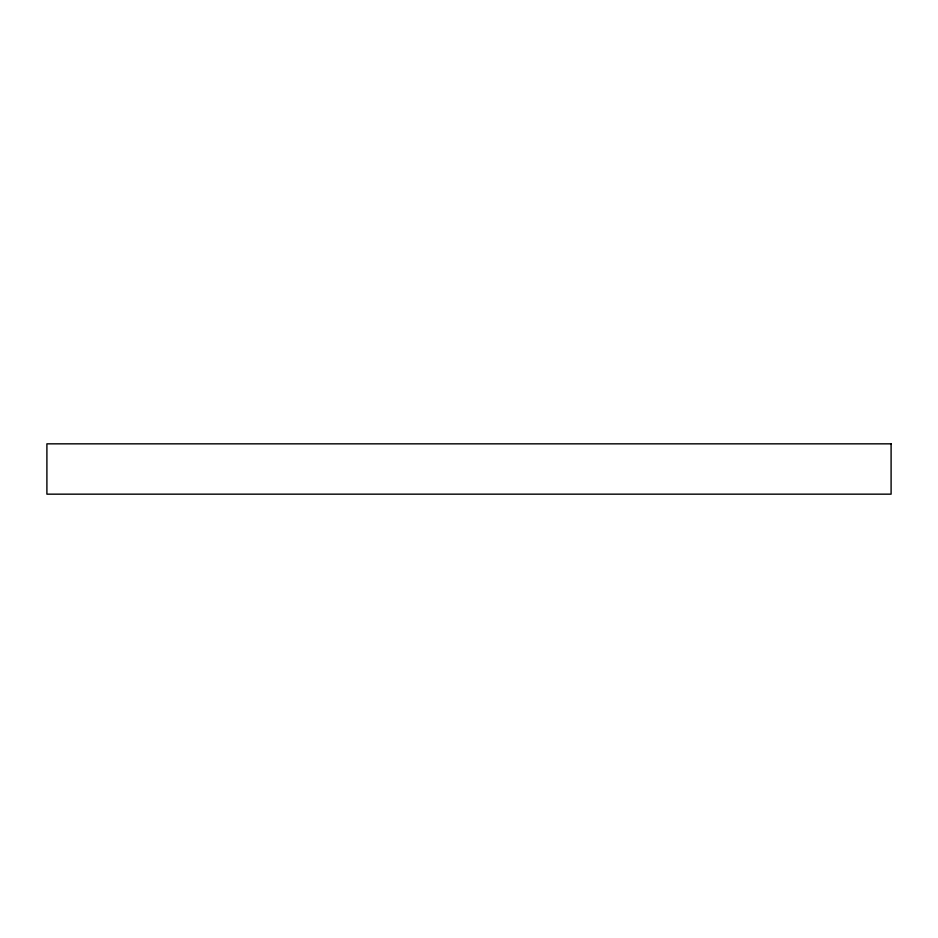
<?xml version="1.0" encoding="UTF-8"?>
<svg xmlns="http://www.w3.org/2000/svg" width="938" height="938" viewBox="0 0 938 938"><rect width="100%" height="100%" fill="white"/><g stroke="black" fill="none" stroke-linecap="round" stroke-linejoin="round"><path stroke-width="1.41" d="M891.1 443.838L46.9 443.838L46.9 494.162L891.1 494.162L891.1 443.838"/></g></svg>
